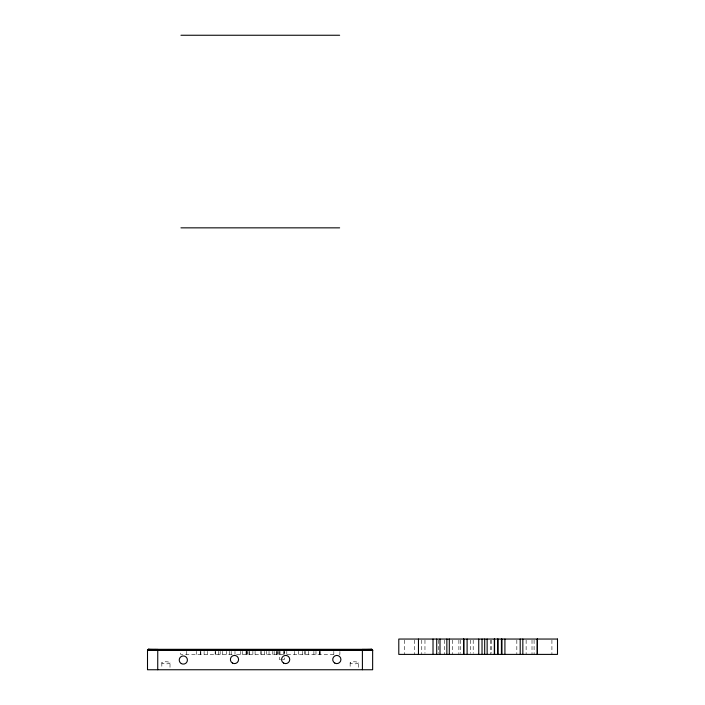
<?xml version="1.0" encoding="UTF-8"?>
<svg xmlns="http://www.w3.org/2000/svg" width="705" height="705" viewBox="0 0 705 705"><rect width="100%" height="100%" fill="white"/><g stroke="black" fill="none" stroke-linecap="round" stroke-linejoin="round"><path stroke-width="0.53" stroke-dasharray="3.52 2.64" d="M232.156 654.399L180.683 654.399L180.683 651.332M236.545 654.399L283.498 654.399M287.129 654.399L335.166 654.399M339.29 654.399L339.898 654.399L339.898 651.332M280.581 659.519L279.409 659.519L279.409 651.332M282.511 659.519L284.371 659.519L284.371 657.465M551.918 640.149L551.918 654.399M534.09 640.149L534.099 654.399M532.011 640.149L532.011 654.399M526.133 640.149L526.133 654.399M516.827 640.149L516.827 654.399M491.755 640.149L491.755 653.306M490.389 640.149L490.389 654.399M473.205 640.149L473.205 653.306M470.491 640.149L470.491 653.306M460.568 640.149L460.568 653.306M458.885 640.149L458.885 654.399M452.592 640.149L452.592 654.399M444.3 640.149L444.3 654.399M438.272 640.149L438.272 653.306M424.965 640.149L424.965 653.306M421.757 640.149L421.757 654.399M414.452 640.149L414.452 654.399M404.344 640.149L404.353 654.399M358.316 662.832A4.098 1.057 0 0 1 352.174 663.749A4.098 1.057 0 0 1 352.174 661.916A4.098 1.057 0 0 1 358.316 662.832L358.316 668.763M350.129 662.832L350.129 668.763M333.809 651.332L333.835 654.399M320.423 651.332L320.423 654.399M319.744 651.332L319.744 654.399M319.629 651.332L319.629 654.399M315.981 651.332L315.981 654.399M313.892 651.332L313.892 654.399M308.526 651.332L308.526 654.399M305.247 651.332L305.247 654.399M304.727 651.332L304.727 654.399M302.604 651.332L302.604 654.399M298.717 651.332L298.717 654.399M294.725 651.332L294.725 654.399M286.803 651.332L286.803 654.399M284.371 651.332L284.371 653.376M284.133 651.332L284.133 654.399M283.815 651.332L283.815 654.399M280.008 651.332L280.008 654.399M278.722 651.332L278.722 654.399M277.444 651.332L277.444 654.399M276.959 651.332L276.959 654.399M276.73 651.332L276.73 654.399M274.166 651.332L274.166 654.399M272.782 651.332L272.782 654.399M269.028 651.332L269.028 654.399M266.569 651.332L266.569 654.399M264.428 651.332L264.428 654.399M261.617 651.332L261.617 654.399M260.621 651.332L260.621 654.399M255.087 651.332L255.087 654.399M252.892 651.332L252.892 654.399M249.693 651.332L249.693 654.399M248.988 651.332L248.988 654.399M247.217 651.332L247.217 654.399M246.953 651.332L246.953 654.399M246.212 651.332L246.212 654.399M246.089 651.332L246.089 654.399M242.458 651.332L242.458 654.399M240.766 651.332L240.766 654.399M234.994 651.332L234.994 654.399M231.187 651.332L231.187 654.399M229.257 651.332L229.257 654.399M226.693 651.332L226.693 654.399M222.401 651.332L222.401 654.399M220.163 651.332L220.163 654.399M218.603 651.332L218.603 654.399M215.298 651.332L215.369 654.399M215.157 651.332L215.157 654.399M207.446 651.332L207.446 654.399M204.106 651.332L204.106 654.399M200.837 651.332L200.837 654.399M200.387 651.332L200.387 654.399M196.254 651.332L196.254 654.399M186.746 651.332L186.746 654.399M170.011 662.894A4.098 1.057 0 0 1 163.657 663.713A4.098 1.057 0 0 1 164.098 661.88A4.098 1.057 0 0 1 170.011 662.894L170.011 668.772M161.833 662.762L161.833 668.754"/><path stroke-width="1.06" d="M156.404 650.107L156.501 649.314M157.761 649.314L157.735 669.75M155.091 650.107L155.338 649.287M153.822 650.107L154.21 649.279M148.843 649.279L147.504 650.239L147.504 669.75L372.645 669.75L372.645 650.31L371.606 649.287L372.54 650.107M152.624 650.107L153.135 649.279M151.513 650.107L152.13 649.279M150.509 650.107L151.222 649.279M149.627 650.107L150.429 649.279M148.887 650.107L149.76 649.279M148.297 650.107L149.231 649.279M147.865 650.107L148.649 649.305M147.609 650.107L148.535 649.287M180.938 35.25L339.643 35.25M180.938 227.847L339.643 227.847M148.129 649.358L372.011 649.358M147.9 649.49L372.249 649.49M147.759 649.631L372.39 649.631M147.636 649.79L372.54 649.851M147.583 649.913L372.592 649.975M147.521 650.107L372.637 650.169M371.306 649.279L372.275 650.107M370.918 649.279L371.852 650.107M370.389 649.279L371.262 650.107M369.72 649.279L370.513 650.107M368.926 649.279L369.632 650.107M368.019 649.279L368.627 650.107M367.014 649.279L367.517 650.107M365.939 649.279L366.318 650.107M364.811 649.287L365.058 650.107M363.648 649.314L363.745 650.107M362.388 649.314L362.414 669.75M537.351 639.047L537.351 654.399M537.21 639.047L537.21 654.399M522.837 639.047L522.837 654.399M520.202 639.047L520.202 654.399M504.921 639.047L504.921 654.399M501.969 639.047L501.969 654.399M501.414 639.047L501.414 654.399M498.127 639.047L498.127 654.399M497.527 639.047L497.527 654.399M494.558 639.047L494.558 654.399M494.328 639.047L494.328 654.399M487.137 639.047L487.146 654.399M484.688 639.047L484.688 654.399M482.026 639.047L482.026 654.399M478.739 639.047L478.739 654.399M467.107 639.047L467.107 654.399M463.82 639.047L463.82 654.399M463.67 639.047L463.67 654.399M449.305 639.047L449.305 654.399M446.855 639.047L446.855 654.399M439.999 639.047L440.008 654.399M436.712 639.047L436.712 654.399M433.02 639.047L433.02 654.399M418.462 639.047L418.462 654.399M147.504 650.239L372.645 650.31L147.504 650.239M557.496 639.047L398.792 639.047L398.792 654.399L557.496 654.399L557.496 639.047M334.778 663.061A4.098 4.098 0 0 0 340.92 659.519A4.098 4.098 0 0 0 334.778 655.967A4.098 4.098 0 0 0 334.778 663.061M283.613 663.061A4.098 4.098 0 0 0 289.755 659.519A4.098 4.098 0 0 0 283.613 655.967A4.098 4.098 0 0 0 283.613 663.061M232.438 663.061A4.098 4.098 0 0 0 238.581 659.519A4.098 4.098 0 0 0 232.438 655.967A4.098 4.098 0 0 0 232.438 663.061M181.273 663.572A4.098 4.098 0 0 0 187.415 660.03A4.098 4.098 0 0 0 181.273 656.478A4.098 4.098 0 0 0 181.273 663.572"/></g></svg>
